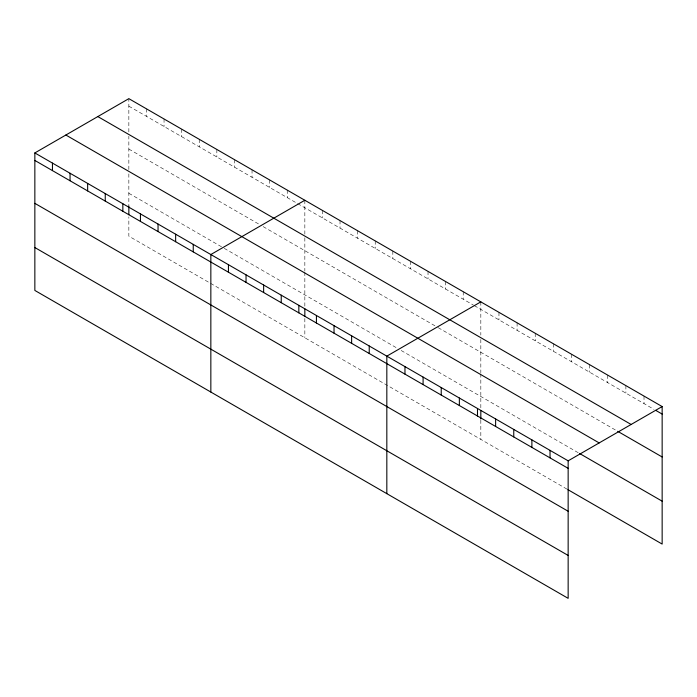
<?xml version="1.0" encoding="UTF-8"?>
<svg xmlns="http://www.w3.org/2000/svg" width="697" height="697" viewBox="0 0 697 697"><rect width="100%" height="100%" fill="white"/><g stroke="black" fill="none" stroke-linecap="round" stroke-linejoin="round"><path stroke-width="0.52" stroke-dasharray="3.48 2.61" d="M128.849 169.554L128.849 136.203M128.849 131.907L128.849 98.66M128.849 106.171L473.42 305.103M474.343 305.643L653.986 409.357M128.849 149.071L259.45 224.469M263.152 226.612L437.289 327.146M438.221 327.686L616.819 430.798M128.849 193.269L223.328 247.818M224.251 248.35L397.464 348.352M401.167 350.495L578.745 453.015M566.957 489.111L128.849 236.17L128.849 216.863M644.019 396.096L644.019 403.598M625.889 385.624L625.889 393.134M607.749 375.152L607.749 382.662M589.618 364.688L589.618 372.198M571.488 354.215L571.488 361.726M553.357 343.752L553.357 351.262M535.226 333.279L535.226 340.789M517.096 322.816L517.096 330.317M498.956 312.343L498.956 319.853M480.825 301.879L480.825 335.126M480.825 339.413L480.825 372.764M480.825 373.845L480.825 408.276M480.825 420.082L480.825 439.38M463.226 291.712L463.226 299.222M445.627 281.553L445.627 289.063M428.028 271.394L428.028 278.905M410.428 261.236L410.428 268.737M392.829 251.077L392.829 258.578M375.23 240.909L375.23 248.42M357.631 230.751L357.631 238.261M340.031 220.592L340.031 228.102M322.441 210.433L322.441 217.934M304.842 200.266L304.842 236.736M304.842 237.808L304.842 271.159M304.842 272.239L304.842 306.671M304.842 318.468L304.842 337.775M287.242 190.107L287.242 197.617M269.643 179.948L269.643 187.458M252.044 169.789L252.044 177.299M234.445 159.63L234.445 167.132M216.845 149.463L216.845 156.973M199.246 139.304L199.246 146.814M181.647 129.145L181.647 136.656M164.048 118.987L164.048 126.488M146.448 108.819L146.448 116.329M128.849 173.867L128.849 206.138"/><path stroke-width="1.05" d="M34.85 152.931L568.151 460.83L568.151 598.34L34.85 290.44L34.85 152.931L128.849 98.66L662.15 406.56L662.15 544.069L567.863 489.634M304.842 200.266L210.843 254.536L210.843 392.045M480.825 301.879L386.826 356.141L386.826 493.65M568.151 460.83L662.15 406.56M655.807 410.402L662.15 414.07M97.833 116.573L631.133 424.473M617.725 431.321L662.15 456.971M65.866 135.026L599.167 442.926M579.651 453.538L662.15 501.169M34.85 160.441L568.151 468.34M34.85 203.341L568.151 511.241M34.85 247.54L568.151 555.439M550.02 450.367L550.02 457.868M531.889 439.894L531.889 447.404M513.759 429.422L513.759 436.932M495.619 418.958L495.619 426.468M480.825 410.428L480.825 419.002M477.489 408.486L477.489 415.996M459.358 398.022L459.358 405.523M441.227 387.549L441.227 395.06M423.096 377.086L423.096 384.587M404.966 366.613L404.966 374.123M369.227 345.982L369.227 353.492M351.628 335.823L351.628 343.333M334.029 325.665L334.029 333.175M316.429 315.506L316.429 323.007M304.842 308.815L304.842 316.325M298.839 305.338L298.839 312.848M281.24 295.18L281.24 302.69M263.64 285.021L263.64 292.531M246.041 274.862L246.041 282.372M228.442 264.703L228.442 272.205M193.243 244.377L193.243 251.887M175.644 234.218L175.644 241.728M158.045 224.059L158.045 231.561M140.445 213.892L140.445 221.402M128.849 206.138L128.849 214.72M122.846 203.733L122.846 211.243M105.247 193.574L105.247 201.084M87.648 183.416L87.648 190.926M70.049 173.257L70.049 180.758M52.449 163.089L52.449 170.599"/></g></svg>
